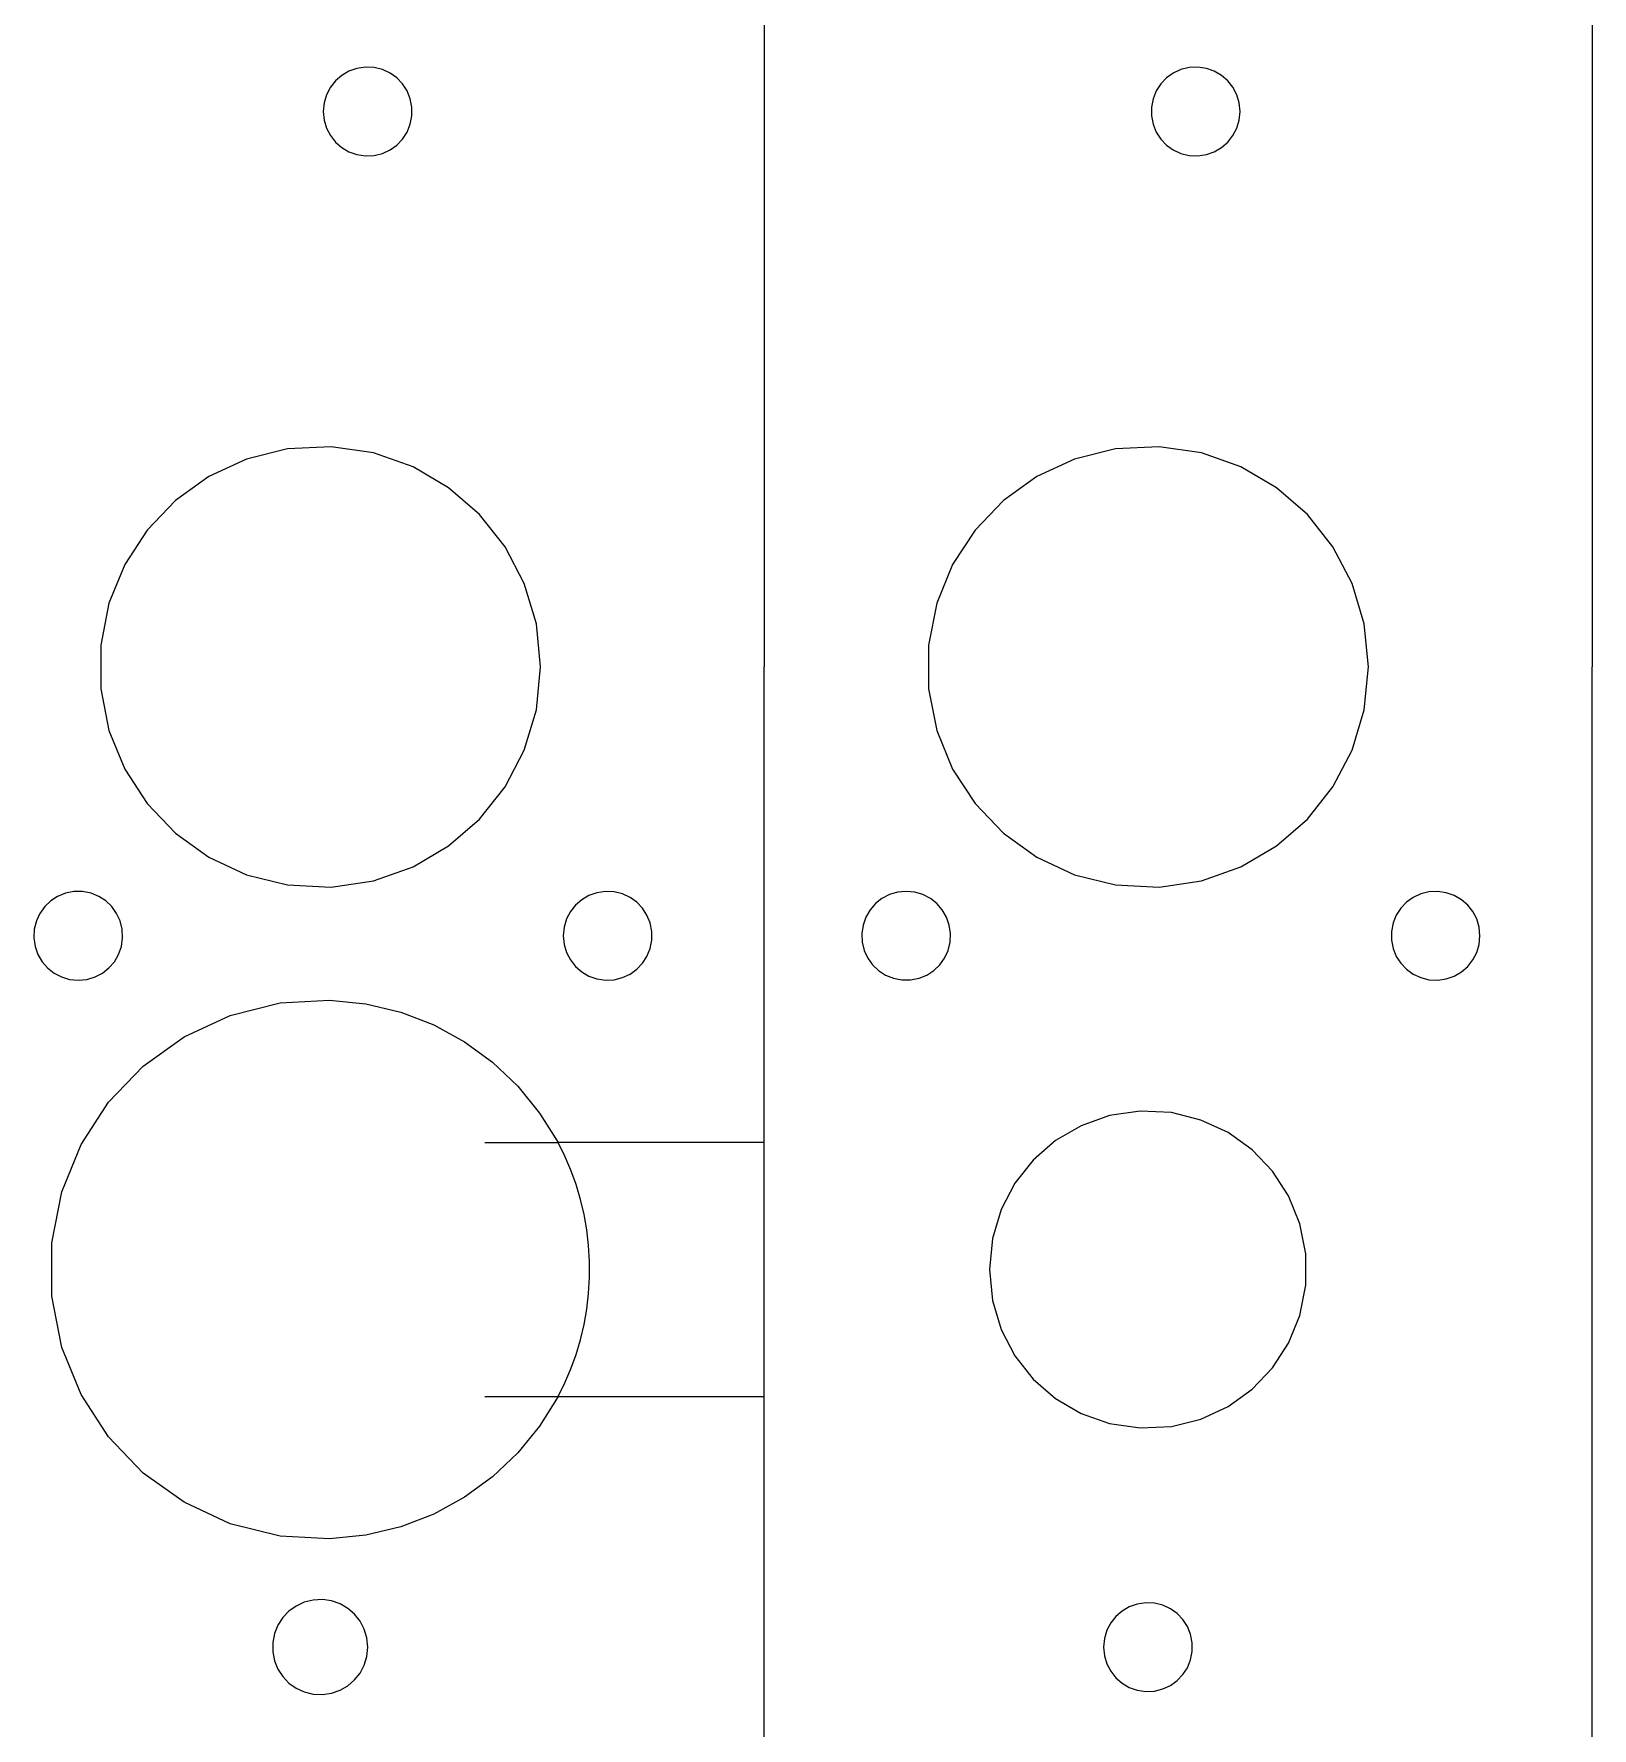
# Model space of a CAD drawing. Header units: metres. Extents: x 1885 to 2636, y 491 to 906.
# Drawn here: x 2001.4 to 2050.5, y 713.1 to 766.5 of the extents above; entities that cross this region are included whole.
import ezdxf

# ---------------------------------------------------------------- set-up
doc = ezdxf.new("R2010")
doc.units = ezdxf.units.M

msp = doc.modelspace()

# ---------------------------------------------------------------- linework, layer by layer
at = {"layer": 'COMPONENT1'}
for p, q in [((2024.437, 782.062), (2024.437, 746.552)), ((2050.537, 782.062), (2050.537, 746.552)), ((2011.867, 765.46), (2011.597, 765.421)), ((2012.144, 765.447), (2011.867, 765.46)), ((2012.405, 765.382), (2012.144, 765.447)), ((2037.83, 765.447), (2037.569, 765.382)), ((2038.107, 765.46), (2037.83, 765.447)), ((2038.377, 765.421), (2038.107, 765.46)), ((2010.924, 765.029), (2010.762, 764.824)), ((2011.121, 765.2), (2010.924, 765.029)), ((2011.347, 765.332), (2011.121, 765.2)), ((2011.597, 765.421), (2011.347, 765.332)), ((2012.643, 765.271), (2012.405, 765.382)), ((2012.855, 765.119), (2012.643, 765.271)), ((2013.035, 764.93), (2012.855, 765.119)), ((2013.177, 764.711), (2013.035, 764.93)), ((2036.939, 764.93), (2036.796, 764.711)), ((2037.118, 765.119), (2036.939, 764.93)), ((2037.33, 765.271), (2037.118, 765.119)), ((2037.569, 765.382), (2037.33, 765.271)), ((2038.627, 765.332), (2038.377, 765.421)), ((2038.853, 765.2), (2038.627, 765.332)), ((2039.05, 765.029), (2038.853, 765.2)), ((2039.211, 764.824), (2039.05, 765.029)), ((2010.64, 764.592), (2010.564, 764.336)), ((2010.762, 764.824), (2010.64, 764.592)), ((2013.277, 764.466), (2013.177, 764.711)), ((2013.33, 764.201), (2013.277, 764.466)), ((2036.696, 764.466), (2036.644, 764.201)), ((2036.796, 764.711), (2036.696, 764.466)), ((2039.333, 764.592), (2039.211, 764.824)), ((2039.41, 764.336), (2039.333, 764.592)), ((2010.564, 764.336), (2010.537, 764.062)), ((2010.537, 764.062), (2010.564, 763.788)), ((2013.277, 763.658), (2013.33, 763.923)), ((2013.33, 763.923), (2013.33, 764.201)), ((2036.644, 764.201), (2036.644, 763.923)), ((2036.644, 763.923), (2036.696, 763.658)), ((2039.437, 764.062), (2039.41, 764.336)), ((2039.41, 763.788), (2039.437, 764.062)), ((2010.564, 763.788), (2010.64, 763.532)), ((2010.64, 763.532), (2010.762, 763.3)), ((2010.762, 763.3), (2010.924, 763.095)), ((2013.035, 763.194), (2013.177, 763.413)), ((2013.177, 763.413), (2013.277, 763.658)), ((2036.696, 763.658), (2036.796, 763.413)), ((2036.796, 763.413), (2036.939, 763.194)), ((2039.05, 763.095), (2039.211, 763.3)), ((2039.211, 763.3), (2039.333, 763.532)), ((2039.333, 763.532), (2039.41, 763.788)), ((2010.924, 763.095), (2011.121, 762.924)), ((2011.121, 762.924), (2011.347, 762.792)), ((2011.347, 762.792), (2011.597, 762.704)), ((2012.405, 762.742), (2012.643, 762.853)), ((2012.643, 762.853), (2012.855, 763.005)), ((2012.855, 763.005), (2013.035, 763.194)), ((2036.939, 763.194), (2037.118, 763.005)), ((2037.118, 763.005), (2037.33, 762.853)), ((2037.33, 762.853), (2037.569, 762.742)), ((2038.377, 762.704), (2038.627, 762.792)), ((2038.627, 762.792), (2038.853, 762.924)), ((2038.853, 762.924), (2039.05, 763.095)), ((2011.597, 762.704), (2011.867, 762.664)), ((2011.867, 762.664), (2012.144, 762.677)), ((2012.144, 762.677), (2012.405, 762.742)), ((2037.569, 762.742), (2037.83, 762.677)), ((2037.83, 762.677), (2038.107, 762.664)), ((2038.107, 762.664), (2038.377, 762.704)), ((2009.41, 753.427), (2008.115, 753.105)), ((2010.784, 753.494), (2009.41, 753.427)), ((2012.123, 753.296), (2010.784, 753.494)), ((2013.367, 752.856), (2012.123, 753.296)), ((2035.51, 753.427), (2034.215, 753.105)), ((2036.884, 753.494), (2035.51, 753.427)), ((2038.223, 753.296), (2036.884, 753.494)), ((2039.467, 752.856), (2038.223, 753.296)), ((2008.115, 753.105), (2006.929, 752.553)), ((2014.489, 752.199), (2013.367, 752.856)), ((2034.215, 753.105), (2033.029, 752.553)), ((2040.589, 752.199), (2039.467, 752.856)), ((2006.929, 752.553), (2005.877, 751.797)), ((2015.464, 751.351), (2014.489, 752.199)), ((2033.029, 752.553), (2031.977, 751.797)), ((2041.564, 751.351), (2040.589, 752.199)), ((2005.877, 751.797), (2004.985, 750.863)), ((2031.977, 751.797), (2031.085, 750.863)), ((2016.267, 750.337), (2015.464, 751.351)), ((2042.367, 750.337), (2041.564, 751.351)), ((2004.985, 750.863), (2004.278, 749.775)), ((2031.085, 750.863), (2030.378, 749.775)), ((2016.872, 749.182), (2016.267, 750.337)), ((2042.972, 749.182), (2042.367, 750.337)), ((2004.278, 749.775), (2003.781, 748.559)), ((2030.378, 749.775), (2029.881, 748.559)), ((2017.254, 747.912), (2016.872, 749.182)), ((2043.354, 747.912), (2042.972, 749.182)), ((2003.781, 748.559), (2003.521, 747.241)), ((2029.881, 748.559), (2029.621, 747.241)), ((2017.387, 746.552), (2017.254, 747.912)), ((2043.487, 746.552), (2043.354, 747.912)), ((2003.521, 747.241), (2003.521, 745.863)), ((2029.621, 747.241), (2029.621, 745.863)), ((2017.254, 745.193), (2017.387, 746.552)), ((2024.437, 731.552), (2024.437, 746.552)), ((2043.354, 745.193), (2043.487, 746.552)), ((2050.537, 707.062), (2050.537, 746.552)), ((2003.521, 745.863), (2003.781, 744.545)), ((2029.621, 745.863), (2029.881, 744.545)), ((2016.872, 743.923), (2017.254, 745.193)), ((2042.972, 743.923), (2043.354, 745.193)), ((2003.781, 744.545), (2004.278, 743.329)), ((2029.881, 744.545), (2030.378, 743.329)), ((2016.267, 742.768), (2016.872, 743.923)), ((2042.367, 742.768), (2042.972, 743.923)), ((2004.278, 743.329), (2004.985, 742.242)), ((2030.378, 743.329), (2031.085, 742.242)), ((2015.464, 741.753), (2016.267, 742.768)), ((2041.564, 741.753), (2042.367, 742.768)), ((2004.985, 742.242), (2005.877, 741.307)), ((2031.085, 742.242), (2031.977, 741.307)), ((2014.489, 740.905), (2015.464, 741.753)), ((2040.589, 740.905), (2041.564, 741.753)), ((2005.877, 741.307), (2006.929, 740.551)), ((2013.367, 740.248), (2014.489, 740.905)), ((2031.977, 741.307), (2033.029, 740.551)), ((2039.467, 740.248), (2040.589, 740.905)), ((2006.929, 740.551), (2008.115, 740)), ((2033.029, 740.551), (2034.215, 740)), ((2008.115, 740), (2009.41, 739.678)), ((2010.784, 739.611), (2012.123, 739.808)), ((2012.123, 739.808), (2013.367, 740.248)), ((2034.215, 740), (2035.51, 739.678)), ((2036.884, 739.611), (2038.223, 739.808)), ((2038.223, 739.808), (2039.467, 740.248)), ((2002.163, 739.315), (2001.944, 739.173)), ((2002.408, 739.415), (2002.163, 739.315)), ((2002.673, 739.468), (2002.408, 739.415)), ((2002.951, 739.468), (2002.673, 739.468)), ((2003.217, 739.415), (2002.951, 739.468)), ((2003.462, 739.315), (2003.217, 739.415)), ((2003.681, 739.173), (2003.462, 739.315)), ((2009.41, 739.678), (2010.784, 739.611)), ((2018.911, 739.344), (2018.685, 739.212)), ((2019.162, 739.433), (2018.911, 739.344)), ((2019.431, 739.473), (2019.162, 739.433)), ((2019.708, 739.459), (2019.431, 739.473)), ((2019.969, 739.394), (2019.708, 739.459)), ((2020.208, 739.283), (2019.969, 739.394)), ((2020.42, 739.131), (2020.208, 739.283)), ((2028.383, 739.371), (2028.15, 739.249)), ((2028.638, 739.448), (2028.383, 739.371)), ((2028.912, 739.474), (2028.638, 739.448)), ((2029.186, 739.448), (2028.912, 739.474)), ((2029.442, 739.371), (2029.186, 739.448)), ((2029.675, 739.249), (2029.442, 739.371)), ((2035.51, 739.678), (2036.884, 739.611)), ((2044.895, 739.283), (2044.683, 739.131)), ((2045.134, 739.394), (2044.895, 739.283)), ((2045.394, 739.459), (2045.134, 739.394)), ((2045.671, 739.473), (2045.394, 739.459)), ((2045.941, 739.433), (2045.671, 739.473)), ((2046.192, 739.344), (2045.941, 739.433)), ((2046.418, 739.212), (2046.192, 739.344)), ((2001.603, 738.781), (2001.492, 738.542)), ((2001.756, 738.993), (2001.603, 738.781)), ((2001.944, 739.173), (2001.756, 738.993)), ((2003.869, 738.993), (2003.681, 739.173)), ((2004.021, 738.781), (2003.869, 738.993)), ((2004.132, 738.542), (2004.021, 738.781)), ((2018.327, 738.837), (2018.205, 738.604)), ((2018.488, 739.041), (2018.327, 738.837)), ((2018.685, 739.212), (2018.488, 739.041)), ((2020.6, 738.943), (2020.42, 739.131)), ((2020.742, 738.724), (2020.6, 738.943)), ((2020.842, 738.479), (2020.742, 738.724)), ((2027.775, 738.891), (2027.643, 738.665)), ((2027.946, 739.087), (2027.775, 738.891)), ((2028.15, 739.249), (2027.946, 739.087)), ((2029.879, 739.087), (2029.675, 739.249)), ((2030.05, 738.891), (2029.879, 739.087)), ((2030.182, 738.665), (2030.05, 738.891)), ((2044.361, 738.724), (2044.261, 738.479)), ((2044.503, 738.943), (2044.361, 738.724)), ((2044.683, 739.131), (2044.503, 738.943)), ((2046.614, 739.041), (2046.418, 739.212)), ((2046.776, 738.837), (2046.614, 739.041)), ((2046.898, 738.604), (2046.776, 738.837)), ((2001.427, 738.282), (2001.414, 738.005)), ((2001.492, 738.542), (2001.427, 738.282)), ((2004.197, 738.282), (2004.132, 738.542)), ((2004.211, 738.005), (2004.197, 738.282)), ((2018.128, 738.349), (2018.101, 738.075)), ((2018.205, 738.604), (2018.128, 738.349)), ((2020.895, 738.214), (2020.842, 738.479)), ((2020.895, 737.936), (2020.895, 738.214)), ((2027.554, 738.414), (2027.514, 738.145)), ((2027.643, 738.665), (2027.554, 738.414)), ((2030.271, 738.414), (2030.182, 738.665)), ((2030.311, 738.145), (2030.271, 738.414)), ((2044.261, 738.479), (2044.208, 738.214)), ((2044.208, 738.214), (2044.208, 737.936)), ((2046.975, 738.349), (2046.898, 738.604)), ((2047.001, 738.075), (2046.975, 738.349)), ((2001.414, 738.005), (2001.454, 737.735)), ((2001.454, 737.735), (2001.542, 737.484)), ((2004.082, 737.484), (2004.171, 737.735)), ((2004.171, 737.735), (2004.211, 738.005)), ((2018.101, 738.075), (2018.128, 737.801)), ((2018.128, 737.801), (2018.205, 737.545)), ((2020.742, 737.425), (2020.842, 737.67)), ((2020.842, 737.67), (2020.895, 737.936)), ((2027.514, 738.145), (2027.528, 737.868)), ((2027.528, 737.868), (2027.593, 737.607)), ((2030.232, 737.607), (2030.297, 737.868)), ((2030.297, 737.868), (2030.311, 738.145)), ((2044.208, 737.936), (2044.261, 737.67)), ((2044.261, 737.67), (2044.361, 737.425)), ((2046.898, 737.545), (2046.975, 737.801)), ((2046.975, 737.801), (2047.001, 738.075)), ((2001.542, 737.484), (2001.675, 737.258)), ((2001.675, 737.258), (2001.846, 737.062)), ((2003.779, 737.062), (2003.95, 737.258)), ((2003.95, 737.258), (2004.082, 737.484)), ((2018.205, 737.545), (2018.327, 737.312)), ((2018.327, 737.312), (2018.488, 737.108)), ((2020.42, 737.018), (2020.6, 737.206)), ((2020.6, 737.206), (2020.742, 737.425)), ((2027.593, 737.607), (2027.704, 737.368)), ((2027.704, 737.368), (2027.856, 737.156)), ((2027.856, 737.156), (2028.044, 736.976)), ((2029.781, 736.976), (2029.969, 737.156)), ((2029.969, 737.156), (2030.121, 737.368)), ((2030.121, 737.368), (2030.232, 737.607)), ((2044.361, 737.425), (2044.503, 737.206)), ((2044.503, 737.206), (2044.683, 737.018)), ((2046.614, 737.108), (2046.776, 737.312)), ((2046.776, 737.312), (2046.898, 737.545)), ((2001.846, 737.062), (2002.05, 736.9)), ((2002.05, 736.9), (2002.283, 736.778)), ((2002.283, 736.778), (2002.538, 736.701)), ((2002.538, 736.701), (2002.812, 736.675)), ((2002.812, 736.675), (2003.086, 736.701)), ((2003.086, 736.701), (2003.342, 736.778)), ((2003.342, 736.778), (2003.575, 736.9)), ((2003.575, 736.9), (2003.779, 737.062)), ((2018.488, 737.108), (2018.685, 736.937)), ((2018.685, 736.937), (2018.911, 736.805)), ((2018.911, 736.805), (2019.162, 736.716)), ((2019.162, 736.716), (2019.431, 736.676)), ((2019.431, 736.676), (2019.708, 736.69)), ((2019.708, 736.69), (2019.969, 736.755)), ((2019.969, 736.755), (2020.208, 736.866)), ((2020.208, 736.866), (2020.42, 737.018)), ((2028.044, 736.976), (2028.263, 736.834)), ((2028.263, 736.834), (2028.508, 736.734)), ((2028.508, 736.734), (2028.773, 736.681)), ((2028.773, 736.681), (2029.051, 736.681)), ((2029.051, 736.681), (2029.317, 736.734)), ((2029.317, 736.734), (2029.562, 736.834)), ((2029.562, 736.834), (2029.781, 736.976)), ((2044.683, 737.018), (2044.895, 736.866)), ((2044.895, 736.866), (2045.134, 736.755)), ((2045.134, 736.755), (2045.394, 736.69)), ((2045.394, 736.69), (2045.671, 736.676)), ((2045.671, 736.676), (2045.941, 736.716)), ((2045.941, 736.716), (2046.192, 736.805)), ((2046.192, 736.805), (2046.418, 736.937)), ((2046.418, 736.937), (2046.614, 737.108)), ((2006.147, 734.892), (2007.597, 735.566)), ((2007.597, 735.566), (2009.181, 735.96)), ((2009.181, 735.96), (2010.731, 736.047)), ((2010.731, 736.047), (2011.881, 735.93)), ((2011.881, 735.93), (2012.98, 735.665)), ((2012.98, 735.665), (2014.018, 735.263)), ((2014.018, 735.263), (2014.985, 734.733)), ((2004.86, 733.967), (2006.147, 734.892)), ((2014.985, 734.733), (2015.871, 734.087)), ((2003.769, 732.824), (2004.86, 733.967)), ((2015.871, 734.087), (2016.665, 733.335)), ((2016.665, 733.335), (2017.357, 732.486)), ((2002.904, 731.494), (2003.769, 732.824)), ((2017.357, 732.486), (2017.937, 731.552)), ((2035.324, 732.404), (2034.429, 732.087)), ((2036.287, 732.546), (2035.324, 732.404)), ((2037.276, 732.498), (2036.287, 732.546)), ((2038.207, 732.266), (2037.276, 732.498)), ((2034.429, 732.087), (2033.622, 731.615)), ((2039.06, 731.87), (2038.207, 732.266)), ((2039.817, 731.326), (2039.06, 731.87)), ((2002.297, 730.007), (2002.904, 731.494)), ((2015.633, 731.552), (2017.937, 731.552)), ((2018.151, 731.124), (2017.937, 731.552)), ((2024.437, 731.552), (2017.937, 731.552)), ((2024.437, 723.552), (2024.437, 731.552)), ((2033.622, 731.615), (2032.92, 731.004)), ((2040.459, 730.653), (2039.817, 731.326)), ((2018.34, 730.683), (2018.151, 731.124)), ((2032.92, 731.004), (2032.342, 730.275)), ((2018.505, 730.23), (2018.34, 730.683)), ((2018.645, 729.765), (2018.505, 730.23)), ((2032.342, 730.275), (2031.907, 729.444)), ((2040.968, 729.871), (2040.459, 730.653)), ((2001.978, 728.395), (2002.297, 730.007)), ((2018.759, 729.29), (2018.645, 729.765)), ((2041.325, 728.996), (2040.968, 729.871)), ((2018.845, 728.804), (2018.759, 729.29)), ((2031.907, 729.444), (2031.632, 728.53)), ((2018.903, 728.309), (2018.845, 728.804)), ((2041.513, 728.048), (2041.325, 728.996)), ((2001.978, 726.709), (2001.978, 728.395)), ((2018.933, 727.806), (2018.903, 728.309)), ((2031.632, 728.53), (2031.537, 727.552)), ((2041.513, 727.056), (2041.513, 728.048)), ((2018.933, 727.298), (2018.933, 727.806)), ((2031.537, 727.552), (2031.632, 726.574)), ((2018.903, 726.795), (2018.933, 727.298)), ((2041.325, 726.108), (2041.513, 727.056)), ((2002.297, 725.097), (2001.978, 726.709)), ((2018.845, 726.3), (2018.903, 726.795)), ((2031.632, 726.574), (2031.907, 725.66)), ((2018.759, 725.815), (2018.845, 726.3)), ((2040.968, 725.234), (2041.325, 726.108)), ((2018.645, 725.339), (2018.759, 725.815)), ((2031.907, 725.66), (2032.342, 724.83)), ((2002.904, 723.61), (2002.297, 725.097)), ((2018.34, 724.421), (2018.505, 724.874)), ((2018.505, 724.874), (2018.645, 725.339)), ((2040.459, 724.451), (2040.968, 725.234)), ((2018.151, 723.98), (2018.34, 724.421)), ((2032.342, 724.83), (2032.92, 724.1)), ((2039.817, 723.779), (2040.459, 724.451)), ((2017.937, 723.552), (2018.151, 723.98)), ((2032.92, 724.1), (2033.622, 723.489)), ((2039.06, 723.235), (2039.817, 723.779)), ((2003.769, 722.28), (2002.904, 723.61)), ((2015.633, 723.552), (2017.937, 723.552)), ((2017.937, 723.552), (2017.357, 722.618)), ((2017.937, 723.552), (2024.437, 723.552)), ((2024.437, 721.562), (2024.437, 723.552)), ((2033.622, 723.489), (2034.429, 723.017)), ((2038.207, 722.838), (2039.06, 723.235)), ((2034.429, 723.017), (2035.324, 722.7)), ((2035.324, 722.7), (2036.287, 722.558)), ((2037.276, 722.606), (2038.207, 722.838)), ((2004.86, 721.137), (2003.769, 722.28)), ((2017.357, 722.618), (2016.665, 721.769)), ((2036.287, 722.558), (2037.276, 722.606)), ((2016.665, 721.769), (2015.871, 721.017)), ((2006.147, 720.213), (2004.86, 721.137)), ((2024.437, 707.062), (2024.437, 721.562)), ((2015.871, 721.017), (2014.985, 720.371)), ((2007.597, 719.538), (2006.147, 720.213)), ((2014.985, 720.371), (2014.018, 719.842)), ((2009.181, 719.144), (2007.597, 719.538)), ((2014.018, 719.842), (2012.98, 719.439)), ((2010.731, 719.057), (2009.181, 719.144)), ((2011.881, 719.174), (2010.731, 719.057)), ((2012.98, 719.439), (2011.881, 719.174)), ((2009.68, 716.943), (2009.453, 716.78)), ((2009.936, 717.062), (2009.68, 716.943)), ((2010.215, 717.132), (2009.936, 717.062)), ((2010.512, 717.146), (2010.215, 717.132)), ((2010.801, 717.104), (2010.512, 717.146)), ((2011.069, 717.009), (2010.801, 717.104)), ((2011.311, 716.867), (2011.069, 717.009)), ((2011.522, 716.684), (2011.311, 716.867)), ((2035.947, 716.918), (2035.721, 716.786)), ((2036.197, 717.007), (2035.947, 716.918)), ((2036.467, 717.047), (2036.197, 717.007)), ((2036.744, 717.033), (2036.467, 717.047)), ((2037.005, 716.968), (2036.744, 717.033)), ((2037.243, 716.857), (2037.005, 716.968)), ((2037.455, 716.705), (2037.243, 716.857)), ((2009.108, 716.344), (2009, 716.081)), ((2009.26, 716.578), (2009.108, 716.344)), ((2009.453, 716.78), (2009.26, 716.578)), ((2011.695, 716.465), (2011.522, 716.684)), ((2011.826, 716.216), (2011.695, 716.465)), ((2035.362, 716.41), (2035.241, 716.178)), ((2035.524, 716.615), (2035.362, 716.41)), ((2035.721, 716.786), (2035.524, 716.615)), ((2037.635, 716.516), (2037.455, 716.705)), ((2037.777, 716.297), (2037.635, 716.516)), ((2037.877, 716.052), (2037.777, 716.297)), ((2009, 716.081), (2008.944, 715.797)), ((2008.944, 715.797), (2008.944, 715.499)), ((2011.908, 715.942), (2011.826, 716.216)), ((2011.937, 715.648), (2011.908, 715.942)), ((2035.164, 715.922), (2035.137, 715.648)), ((2035.241, 716.178), (2035.164, 715.922)), ((2037.93, 715.787), (2037.877, 716.052)), ((2037.93, 715.509), (2037.93, 715.787)), ((2008.944, 715.499), (2009, 715.215)), ((2011.826, 715.081), (2011.908, 715.355)), ((2011.908, 715.355), (2011.937, 715.648)), ((2035.137, 715.648), (2035.164, 715.374)), ((2035.164, 715.374), (2035.241, 715.119)), ((2037.777, 714.999), (2037.877, 715.244)), ((2037.877, 715.244), (2037.93, 715.509)), ((2009, 715.215), (2009.108, 714.953)), ((2009.108, 714.953), (2009.26, 714.718)), ((2009.26, 714.718), (2009.453, 714.516)), ((2011.522, 714.612), (2011.695, 714.831)), ((2011.695, 714.831), (2011.826, 715.081)), ((2035.241, 715.119), (2035.362, 714.886)), ((2035.362, 714.886), (2035.524, 714.682)), ((2037.455, 714.592), (2037.635, 714.78)), ((2037.635, 714.78), (2037.777, 714.999)), ((2009.453, 714.516), (2009.68, 714.353)), ((2009.68, 714.353), (2009.936, 714.234)), ((2009.936, 714.234), (2010.215, 714.164)), ((2010.215, 714.164), (2010.512, 714.15)), ((2010.512, 714.15), (2010.801, 714.193)), ((2010.801, 714.193), (2011.069, 714.288)), ((2011.069, 714.288), (2011.311, 714.429)), ((2011.311, 714.429), (2011.522, 714.612)), ((2035.524, 714.682), (2035.721, 714.511)), ((2035.721, 714.511), (2035.947, 714.378)), ((2035.947, 714.378), (2036.197, 714.29)), ((2036.197, 714.29), (2036.467, 714.25)), ((2036.467, 714.25), (2036.744, 714.263)), ((2036.744, 714.263), (2037.005, 714.328)), ((2037.005, 714.328), (2037.243, 714.439)), ((2037.243, 714.439), (2037.455, 714.592))]:
    msp.add_line(p, q, dxfattribs=at)

doc.saveas('drawing.dxf')
